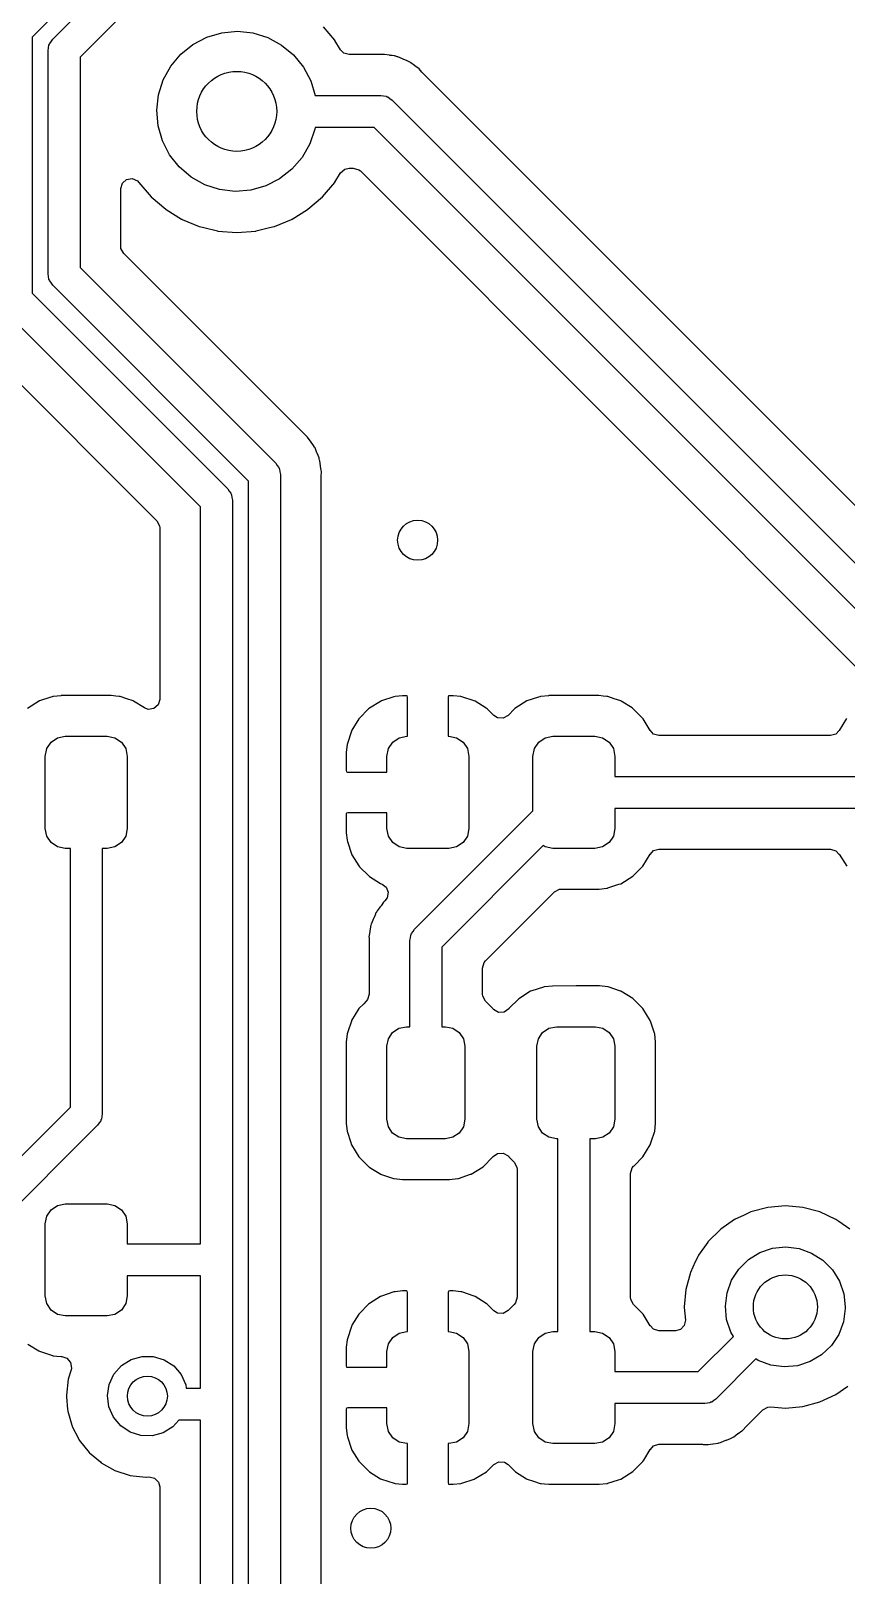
# Model space of a CAD drawing. Extents: x 83 to 135, y -230 to -45.
# Drawn here: x 113 to 123.19, y -139.57 to -120.28 of the extents above; entities that cross this region are included whole.
import ezdxf

# ---------------------------------------------------------------- set-up
doc = ezdxf.new("R2010")
doc.units = 0
doc.layers.add('BLACK', color=7, linetype='CONTINUOUS')

msp = doc.modelspace()

# ---------------------------------------------------------------- linework, layer by layer
at = {"layer": 'BLACK', "linetype": 'CONTINUOUS'}
for p, q in [((115.024, -118.345), (113.011, -120.358)), ((113.27, -120.382), (115.048, -118.603)), ((115.272, -118.945), (113.611, -120.606)), ((113.011, -120.358), (113.011, -123.557)), ((113.252, -120.41), (113.27, -120.382)), ((115.022, -120.448), (115.195, -120.358)), ((115.195, -120.358), (115.383, -120.303)), ((115.383, -120.303), (115.577, -120.285)), ((115.577, -120.285), (115.771, -120.305)), ((115.771, -120.305), (115.958, -120.363)), ((115.958, -120.363), (116.129, -120.456)), ((116.794, -120.396), (116.653, -120.23)), ((116.797, -120.4), (116.794, -120.396)), ((116.868, -120.516), (116.797, -120.4)), ((116.797, -120.4), (116.797, -120.4)), ((113.211, -120.523), (113.218, -120.49)), ((113.211, -123.317), (113.211, -120.523)), ((113.218, -120.49), (113.222, -120.457)), ((113.222, -120.457), (113.228, -120.447)), ((113.228, -120.447), (113.231, -120.436)), ((113.231, -120.436), (113.252, -120.41)), ((114.745, -120.72), (114.87, -120.571)), ((114.87, -120.571), (115.022, -120.448)), ((116.129, -120.456), (116.28, -120.58)), ((116.28, -120.58), (116.403, -120.732)), ((116.907, -120.556), (116.868, -120.516)), ((116.976, -120.576), (116.907, -120.556)), ((117.347, -120.576), (116.976, -120.576)), ((117.354, -120.576), (117.347, -120.576)), ((117.409, -120.573), (117.354, -120.576)), ((117.416, -120.573), (117.409, -120.573)), ((117.409, -120.573), (117.409, -120.573)), ((117.479, -120.584), (117.416, -120.573)), ((117.486, -120.585), (117.479, -120.584)), ((117.512, -120.589), (117.486, -120.585)), ((117.541, -120.593), (117.512, -120.589)), ((117.549, -120.594), (117.541, -120.593)), ((117.541, -120.593), (117.541, -120.593)), ((113.611, -120.606), (113.611, -123.234)), ((114.651, -120.891), (114.745, -120.72)), ((116.403, -120.732), (116.495, -120.904)), ((117.556, -120.596), (117.549, -120.594)), ((117.559, -120.597), (117.556, -120.596)), ((117.575, -120.602), (117.559, -120.597)), ((117.577, -120.603), (117.575, -120.602)), ((117.585, -120.604), (117.577, -120.603)), ((117.643, -120.63), (117.585, -120.604)), ((117.649, -120.633), (117.643, -120.63)), ((117.702, -120.653), (117.649, -120.633)), ((117.709, -120.656), (117.702, -120.653)), ((117.702, -120.653), (117.702, -120.653)), ((117.715, -120.66), (117.709, -120.656)), ((117.717, -120.662), (117.715, -120.66)), ((117.732, -120.67), (117.717, -120.662)), ((117.734, -120.671), (117.732, -120.67)), ((117.741, -120.675), (117.734, -120.671)), ((117.747, -120.679), (117.741, -120.675)), ((117.791, -120.714), (117.747, -120.679)), ((117.797, -120.718), (117.791, -120.714)), ((117.849, -120.755), (117.797, -120.718)), ((117.885, -120.796), (117.849, -120.755)), ((114.592, -121.077), (114.651, -120.891)), ((116.495, -120.904), (116.549, -121.085)), ((117.887, -120.798), (117.885, -120.796)), ((117.893, -120.804), (117.887, -120.798)), ((125.637, -128.549), (117.893, -120.804)), ((114.57, -121.271), (114.592, -121.077)), ((116.549, -121.085), (117.372, -121.085)), ((117.372, -121.085), (117.404, -121.092)), ((117.404, -121.092), (117.438, -121.096)), ((117.438, -121.096), (117.447, -121.102)), ((117.447, -121.102), (117.459, -121.105)), ((117.459, -121.105), (117.485, -121.126)), ((117.485, -121.126), (117.513, -121.144)), ((117.513, -121.144), (125.498, -129.129)), ((114.586, -121.466), (114.57, -121.271)), ((114.64, -121.653), (114.586, -121.466)), ((116.545, -121.507), (116.484, -121.692)), ((116.548, -121.485), (116.545, -121.507)), ((117.289, -121.485), (116.548, -121.485)), ((125.368, -129.564), (117.289, -121.485)), ((114.729, -121.827), (114.64, -121.653)), ((116.484, -121.692), (116.387, -121.861)), ((114.851, -121.98), (114.729, -121.827)), ((116.387, -121.861), (116.26, -122.009)), ((114.14, -122.182), (114.193, -122.135)), ((114.193, -122.135), (114.263, -122.125)), ((114.263, -122.125), (114.328, -122.155)), ((114.999, -122.106), (114.851, -121.98)), ((115.17, -122.201), (114.999, -122.106)), ((116.106, -122.129), (115.932, -122.217)), ((116.26, -122.009), (116.106, -122.129)), ((116.797, -122.17), (116.868, -122.054)), ((116.868, -122.054), (116.921, -122.006)), ((116.921, -122.006), (116.976, -121.993)), ((116.976, -121.993), (117.026, -121.993)), ((117.026, -121.993), (117.094, -122.014)), ((117.094, -122.014), (117.115, -122.03)), ((117.115, -122.03), (123.526, -128.441)), ((114.119, -122.25), (114.14, -122.182)), ((114.119, -122.971), (114.119, -122.25)), ((114.328, -122.155), (114.345, -122.174)), ((114.345, -122.174), (114.346, -122.174)), ((114.346, -122.174), (114.5, -122.355)), ((115.355, -122.262), (115.17, -122.201)), ((115.549, -122.285), (115.355, -122.262)), ((115.744, -122.27), (115.549, -122.285)), ((115.932, -122.217), (115.744, -122.27)), ((116.64, -122.355), (116.794, -122.174)), ((116.794, -122.174), (116.797, -122.17)), ((116.797, -122.17), (116.797, -122.17)), ((114.5, -122.355), (114.681, -122.509)), ((114.681, -122.509), (114.685, -122.512)), ((114.685, -122.512), (114.685, -122.512)), ((114.685, -122.512), (114.879, -122.631)), ((116.261, -122.631), (116.455, -122.512)), ((116.455, -122.512), (116.459, -122.509)), ((116.455, -122.512), (116.455, -122.512)), ((116.459, -122.509), (116.64, -122.355)), ((114.879, -122.631), (114.883, -122.633)), ((114.883, -122.633), (114.888, -122.635)), ((114.888, -122.635), (114.888, -122.635)), ((114.888, -122.635), (115.098, -122.722)), ((116.042, -122.722), (116.252, -122.635)), ((116.252, -122.635), (116.257, -122.633)), ((116.252, -122.635), (116.252, -122.635)), ((116.257, -122.633), (116.261, -122.631)), ((115.098, -122.722), (115.102, -122.724)), ((115.102, -122.724), (115.16, -122.738)), ((115.16, -122.738), (115.328, -122.778)), ((115.328, -122.778), (115.328, -122.778)), ((115.328, -122.778), (115.333, -122.78)), ((115.333, -122.78), (115.57, -122.798)), ((115.57, -122.798), (115.807, -122.78)), ((115.807, -122.78), (115.812, -122.778)), ((115.812, -122.778), (115.98, -122.738)), ((115.812, -122.778), (115.812, -122.778)), ((115.98, -122.738), (116.038, -122.724)), ((116.038, -122.724), (116.042, -122.722)), ((114.122, -122.998), (114.119, -122.971)), ((114.156, -123.06), (114.122, -122.998)), ((116.399, -125.303), (114.156, -123.06)), ((113.611, -123.234), (116.057, -125.68)), ((113.218, -123.35), (113.211, -123.317)), ((113.222, -123.383), (113.218, -123.35)), ((113.228, -123.393), (113.222, -123.383)), ((113.231, -123.404), (113.228, -123.393)), ((113.252, -123.43), (113.231, -123.404)), ((113.269, -123.458), (113.252, -123.43)), ((115.716, -125.904), (113.269, -123.458)), ((113.011, -123.557), (115.458, -126.003)), ((115.116, -126.227), (112.67, -123.781)), ((112.328, -124.158), (114.571, -126.401)), ((116.404, -125.308), (116.399, -125.303)), ((116.438, -125.338), (116.404, -125.308)), ((116.451, -125.35), (116.438, -125.338)), ((116.455, -125.356), (116.451, -125.35)), ((116.487, -125.402), (116.455, -125.356)), ((116.455, -125.356), (116.455, -125.356)), ((116.491, -125.408), (116.487, -125.402)), ((116.53, -125.458), (116.491, -125.408)), ((116.533, -125.465), (116.53, -125.458)), ((116.534, -125.467), (116.533, -125.465)), ((116.542, -125.482), (116.534, -125.467)), ((116.544, -125.485), (116.542, -125.482)), ((116.548, -125.491), (116.544, -125.485)), ((116.571, -125.551), (116.548, -125.491)), ((116.573, -125.557), (116.571, -125.551)), ((116.599, -125.615), (116.573, -125.557)), ((116.057, -125.68), (116.075, -125.709)), ((116.075, -125.709), (116.096, -125.735)), ((116.096, -125.735), (116.098, -125.746)), ((116.098, -125.746), (116.104, -125.756)), ((116.104, -125.756), (116.108, -125.789)), ((116.108, -125.789), (116.116, -125.822)), ((116.6, -125.623), (116.599, -125.615)), ((116.601, -125.625), (116.6, -125.623)), ((116.605, -125.642), (116.601, -125.625)), ((116.606, -125.644), (116.605, -125.642)), ((116.609, -125.651), (116.606, -125.644)), ((116.616, -125.715), (116.609, -125.651)), ((116.617, -125.721), (116.616, -125.715)), ((116.626, -125.769), (116.617, -125.721)), ((116.624, -125.842), (116.628, -125.792)), ((116.628, -125.784), (116.626, -125.769)), ((116.628, -125.792), (116.628, -125.784)), ((116.628, -125.792), (116.628, -125.792)), ((115.716, -143.95), (115.716, -125.904)), ((116.116, -125.822), (116.116, -144.033)), ((116.624, -125.85), (116.624, -125.842)), ((116.624, -129.522), (116.624, -125.85)), ((115.458, -126.003), (115.475, -126.031)), ((115.475, -126.031), (115.496, -126.057)), ((115.496, -126.057), (115.499, -126.068)), ((115.499, -126.068), (115.505, -126.078)), ((115.505, -126.078), (115.509, -126.111)), ((115.509, -126.111), (115.516, -126.144)), ((115.516, -126.144), (115.516, -143.785)), ((115.116, -135.436), (115.116, -126.227)), ((114.571, -126.401), (114.605, -126.463)), ((114.605, -126.463), (114.608, -126.49)), ((114.608, -126.49), (114.608, -128.632)), ((113.102, -128.652), (112.952, -128.746)), ((113.247, -128.604), (113.102, -128.652)), ((113.263, -128.599), (113.247, -128.604)), ((113.27, -128.596), (113.263, -128.599)), ((113.263, -128.599), (113.263, -128.599)), ((113.277, -128.596), (113.27, -128.596)), ((113.372, -128.586), (113.277, -128.596)), ((113.277, -128.596), (113.277, -128.596)), ((113.376, -128.585), (113.372, -128.586)), ((113.372, -128.586), (113.372, -128.586)), ((114.001, -128.585), (113.376, -128.585)), ((114.056, -128.591), (114.001, -128.585)), ((114.099, -128.596), (114.056, -128.591)), ((114.106, -128.596), (114.099, -128.596)), ((114.099, -128.596), (114.099, -128.596)), ((114.112, -128.598), (114.106, -128.596)), ((114.194, -128.625), (114.112, -128.598)), ((114.112, -128.598), (114.112, -128.598)), ((114.274, -128.652), (114.194, -128.625)), ((114.28, -128.656), (114.274, -128.652)), ((114.415, -128.739), (114.28, -128.656)), ((114.28, -128.656), (114.28, -128.656)), ((114.608, -128.632), (114.587, -128.7)), ((117.367, -128.657), (117.229, -128.742)), ((117.38, -128.651), (117.367, -128.657)), ((117.534, -128.599), (117.38, -128.651)), ((117.548, -128.596), (117.534, -128.599)), ((117.643, -128.586), (117.548, -128.596)), ((117.65, -128.586), (117.643, -128.586)), ((117.692, -128.586), (117.65, -128.586)), ((117.7, -128.588), (117.692, -128.586)), ((117.701, -128.589), (117.7, -128.588)), ((117.706, -128.604), (117.701, -128.589)), ((117.706, -129.094), (117.706, -128.604)), ((118.215, -128.592), (118.213, -128.6)), ((118.213, -128.6), (118.213, -129.094)), ((118.216, -128.59), (118.215, -128.592)), ((118.232, -128.586), (118.216, -128.59)), ((118.269, -128.586), (118.232, -128.586)), ((118.276, -128.586), (118.269, -128.586)), ((118.37, -128.596), (118.276, -128.586)), ((118.383, -128.599), (118.37, -128.596)), ((118.538, -128.65), (118.383, -128.599)), ((118.551, -128.656), (118.538, -128.65)), ((118.689, -128.741), (118.551, -128.656)), ((119.198, -128.652), (119.048, -128.746)), ((119.343, -128.604), (119.198, -128.652)), ((119.359, -128.599), (119.343, -128.604)), ((119.366, -128.596), (119.359, -128.599)), ((119.359, -128.599), (119.359, -128.599)), ((119.373, -128.596), (119.366, -128.596)), ((119.468, -128.586), (119.373, -128.596)), ((119.373, -128.596), (119.373, -128.596)), ((119.472, -128.585), (119.468, -128.586)), ((119.468, -128.586), (119.468, -128.586)), ((120.097, -128.585), (119.472, -128.585)), ((120.152, -128.591), (120.097, -128.585)), ((120.195, -128.596), (120.152, -128.591)), ((120.202, -128.596), (120.195, -128.596)), ((120.195, -128.596), (120.195, -128.596)), ((120.208, -128.598), (120.202, -128.596)), ((120.29, -128.625), (120.208, -128.598)), ((120.208, -128.598), (120.208, -128.598)), ((120.37, -128.652), (120.29, -128.625)), ((120.376, -128.656), (120.37, -128.652)), ((120.511, -128.739), (120.376, -128.656)), ((120.376, -128.656), (120.376, -128.656)), ((114.464, -128.757), (114.415, -128.739)), ((114.534, -128.747), (114.464, -128.757)), ((114.587, -128.7), (114.534, -128.747)), ((117.094, -128.877), (117.009, -129.015)), ((117.103, -128.866), (117.094, -128.877)), ((117.218, -128.751), (117.103, -128.866)), ((117.229, -128.742), (117.218, -128.751)), ((118.7, -128.75), (118.689, -128.741)), ((118.783, -128.833), (118.7, -128.75)), ((118.828, -128.862), (118.783, -128.833)), ((118.899, -128.867), (118.828, -128.862)), ((118.961, -128.832), (118.899, -128.867)), ((119.042, -128.751), (118.961, -128.832)), ((119.048, -128.746), (119.042, -128.751)), ((120.52, -128.745), (120.511, -128.739)), ((120.645, -128.87), (120.52, -128.745)), ((120.649, -128.876), (120.645, -128.87)), ((120.739, -129.02), (120.649, -128.876)), ((123.194, -128.871), (123.101, -129.021)), ((117.003, -129.028), (116.952, -129.183)), ((117.009, -129.015), (117.003, -129.028)), ((120.74, -129.019), (120.739, -129.02)), ((120.78, -129.065), (120.74, -129.019)), ((120.848, -129.085), (120.78, -129.065)), ((123.059, -129.066), (122.992, -129.085)), ((123.099, -129.02), (123.059, -129.066)), ((123.101, -129.021), (123.099, -129.02)), ((113.176, -129.344), (113.195, -129.248)), ((113.195, -129.248), (113.249, -129.167)), ((113.249, -129.167), (113.33, -129.113)), ((113.33, -129.113), (113.426, -129.094)), ((113.426, -129.094), (113.951, -129.094)), ((113.951, -129.094), (114.047, -129.113)), ((114.047, -129.113), (114.128, -129.167)), ((114.128, -129.167), (114.182, -129.248)), ((114.182, -129.248), (114.201, -129.344)), ((116.949, -129.196), (116.939, -129.29)), ((116.952, -129.183), (116.949, -129.196)), ((117.447, -129.344), (117.466, -129.248)), ((117.466, -129.248), (117.52, -129.167)), ((117.52, -129.167), (117.601, -129.113)), ((117.601, -129.113), (117.697, -129.094)), ((117.697, -129.094), (117.706, -129.094)), ((118.213, -129.094), (118.222, -129.094)), ((118.222, -129.094), (118.318, -129.113)), ((118.318, -129.113), (118.399, -129.167)), ((118.399, -129.167), (118.453, -129.248)), ((118.453, -129.248), (118.472, -129.344)), ((119.272, -129.344), (119.291, -129.248)), ((119.291, -129.248), (119.345, -129.167)), ((119.345, -129.167), (119.426, -129.113)), ((119.426, -129.113), (119.522, -129.094)), ((119.522, -129.094), (120.047, -129.094)), ((120.047, -129.094), (120.143, -129.113)), ((120.143, -129.113), (120.224, -129.167)), ((120.224, -129.167), (120.278, -129.248)), ((120.278, -129.248), (120.297, -129.344)), ((122.992, -129.085), (120.848, -129.085)), ((113.176, -130.244), (113.176, -129.344)), ((114.201, -129.344), (114.201, -130.244)), ((116.939, -129.29), (116.939, -129.297)), ((116.939, -129.297), (116.939, -129.522)), ((117.447, -129.54), (117.447, -129.344)), ((118.472, -129.344), (118.472, -130.244)), ((119.272, -130.024), (119.272, -129.344)), ((120.297, -129.344), (120.297, -129.594)), ((116.624, -136.96), (116.624, -129.522)), ((116.939, -129.522), (116.943, -129.537)), ((116.943, -129.537), (116.945, -129.538)), ((116.945, -129.538), (116.953, -129.54)), ((116.953, -129.54), (117.447, -129.54)), ((120.297, -129.594), (123.543, -129.594)), ((116.957, -130.048), (116.942, -130.052)), ((117.447, -130.048), (116.957, -130.048)), ((117.447, -130.244), (117.447, -130.048)), ((117.793, -131.503), (119.272, -130.024)), ((123.543, -129.994), (120.297, -129.994)), ((120.297, -129.994), (120.297, -130.244)), ((116.941, -130.054), (116.939, -130.062)), ((116.939, -130.062), (116.939, -130.291)), ((116.942, -130.052), (116.941, -130.054)), ((113.195, -130.34), (113.176, -130.244)), ((113.249, -130.421), (113.195, -130.34)), ((113.33, -130.475), (113.249, -130.421)), ((114.128, -130.421), (114.047, -130.475)), ((114.182, -130.34), (114.128, -130.421)), ((114.201, -130.244), (114.182, -130.34)), ((116.939, -130.291), (116.939, -130.298)), ((116.939, -130.298), (116.949, -130.393)), ((116.949, -130.393), (116.952, -130.407)), ((116.952, -130.407), (117.004, -130.561)), ((117.466, -130.34), (117.447, -130.244)), ((117.52, -130.421), (117.466, -130.34)), ((117.601, -130.475), (117.52, -130.421)), ((118.399, -130.421), (118.318, -130.475)), ((118.453, -130.34), (118.399, -130.421)), ((118.472, -130.244), (118.453, -130.34)), ((120.224, -130.421), (120.143, -130.475)), ((120.278, -130.34), (120.224, -130.421)), ((120.297, -130.244), (120.278, -130.34)), ((113.426, -130.494), (113.33, -130.475)), ((113.489, -130.494), (113.426, -130.494)), ((113.489, -133.728), (113.489, -130.494)), ((113.951, -130.494), (113.888, -130.494)), ((113.888, -130.494), (113.888, -133.811)), ((114.047, -130.475), (113.951, -130.494)), ((117.004, -130.561), (117.01, -130.574)), ((117.01, -130.574), (117.095, -130.712)), ((117.697, -130.494), (117.601, -130.475)), ((118.222, -130.494), (117.697, -130.494)), ((119.402, -130.459), (118.134, -131.727)), ((118.318, -130.475), (118.222, -130.494)), ((119.426, -130.475), (119.402, -130.459)), ((119.522, -130.494), (119.426, -130.475)), ((120.047, -130.494), (119.522, -130.494)), ((120.143, -130.475), (120.047, -130.494)), ((120.646, -130.717), (120.739, -130.567)), ((120.739, -130.567), (120.741, -130.568)), ((120.741, -130.568), (120.781, -130.522)), ((120.781, -130.522), (120.848, -130.502)), ((120.848, -130.502), (122.992, -130.502)), ((122.992, -130.502), (123.06, -130.523)), ((123.06, -130.523), (123.1, -130.569)), ((123.1, -130.569), (123.101, -130.568)), ((123.101, -130.568), (123.195, -130.718)), ((117.095, -130.712), (117.104, -130.723)), ((117.104, -130.723), (117.219, -130.838)), ((120.521, -130.842), (120.646, -130.717)), ((117.219, -130.838), (117.23, -130.847)), ((117.23, -130.847), (117.368, -130.932)), ((117.368, -130.932), (117.388, -130.941)), ((117.388, -130.941), (117.387, -130.943)), ((117.387, -130.943), (117.437, -130.977)), ((117.437, -130.977), (117.464, -131.043)), ((119.541, -131.039), (119.603, -131.005)), ((119.603, -131.005), (119.63, -131.002)), ((119.63, -131.002), (120.097, -131.002)), ((120.097, -131.002), (120.101, -131.002)), ((120.101, -131.002), (120.196, -130.992)), ((120.101, -131.002), (120.101, -131.002)), ((120.196, -130.992), (120.196, -130.992)), ((120.196, -130.992), (120.203, -130.992)), ((120.203, -130.992), (120.21, -130.989)), ((120.21, -130.989), (120.348, -130.943)), ((120.21, -130.989), (120.21, -130.989)), ((120.348, -130.943), (120.371, -130.936)), ((120.371, -130.936), (120.521, -130.842)), ((117.404, -131.166), (117.373, -131.21)), ((117.41, -131.161), (117.404, -131.166)), ((117.421, -131.151), (117.41, -131.161)), ((117.41, -131.161), (117.41, -131.161)), ((117.451, -131.113), (117.421, -131.151)), ((117.464, -131.043), (117.451, -131.113)), ((118.68, -131.901), (119.541, -131.039)), ((117.28, -131.372), (117.253, -131.431)), ((117.282, -131.366), (117.28, -131.372)), ((117.303, -131.314), (117.282, -131.366)), ((117.306, -131.307), (117.303, -131.314)), ((117.303, -131.314), (117.303, -131.314)), ((117.31, -131.301), (117.306, -131.307)), ((117.311, -131.298), (117.31, -131.301)), ((117.32, -131.283), (117.311, -131.298)), ((117.321, -131.281), (117.32, -131.283)), ((117.324, -131.274), (117.321, -131.281)), ((117.363, -131.224), (117.324, -131.274)), ((117.367, -131.219), (117.363, -131.224)), ((117.373, -131.21), (117.367, -131.219)), ((117.234, -131.536), (117.222, -131.599)), ((117.235, -131.53), (117.234, -131.536)), ((117.242, -131.474), (117.235, -131.53)), ((117.243, -131.467), (117.242, -131.474)), ((117.242, -131.474), (117.242, -131.474)), ((117.246, -131.459), (117.243, -131.467)), ((117.247, -131.457), (117.246, -131.459)), ((117.251, -131.441), (117.247, -131.457)), ((117.252, -131.438), (117.251, -131.441)), ((117.253, -131.431), (117.252, -131.438)), ((117.742, -131.611), (117.746, -131.578)), ((117.746, -131.578), (117.752, -131.568)), ((117.752, -131.568), (117.754, -131.557)), ((117.754, -131.557), (117.775, -131.531)), ((117.775, -131.531), (117.793, -131.503)), ((117.222, -131.599), (117.223, -131.607)), ((117.223, -131.607), (117.223, -131.607)), ((117.223, -131.607), (117.226, -131.661)), ((117.226, -131.661), (117.226, -131.669)), ((117.226, -131.669), (117.226, -132.314)), ((117.734, -131.644), (117.742, -131.611)), ((117.734, -132.722), (117.734, -131.644)), ((118.134, -131.727), (118.134, -132.722)), ((118.643, -131.99), (118.663, -131.922)), ((118.663, -131.922), (118.68, -131.901)), ((118.643, -132.314), (118.643, -131.99)), ((117.226, -132.314), (117.206, -132.382)), ((118.646, -132.341), (118.643, -132.314)), ((118.68, -132.404), (118.646, -132.341)), ((119.244, -132.28), (119.095, -132.372)), ((119.257, -132.276), (119.244, -132.28)), ((119.404, -132.227), (119.257, -132.276)), ((119.411, -132.224), (119.404, -132.227)), ((119.404, -132.227), (119.404, -132.227)), ((119.516, -132.214), (119.411, -132.224)), ((119.812, -132.213), (119.516, -132.214)), ((120.103, -132.213), (119.812, -132.213)), ((120.207, -132.224), (120.103, -132.213)), ((120.213, -132.226), (120.207, -132.224)), ((120.366, -132.277), (120.213, -132.226)), ((120.213, -132.226), (120.213, -132.226)), ((120.373, -132.279), (120.366, -132.277)), ((120.523, -132.371), (120.373, -132.279)), ((117.096, -132.496), (117.004, -132.646)), ((117.158, -132.435), (117.096, -132.496)), ((117.189, -132.403), (117.158, -132.435)), ((117.206, -132.382), (117.189, -132.403)), ((118.772, -132.495), (118.68, -132.404)), ((118.775, -132.501), (118.772, -132.495)), ((118.781, -132.507), (118.775, -132.501)), ((118.842, -132.543), (118.781, -132.507)), ((118.913, -132.539), (118.842, -132.543)), ((118.97, -132.499), (118.913, -132.539)), ((118.971, -132.496), (118.97, -132.499)), ((119.095, -132.372), (118.971, -132.496)), ((120.647, -132.495), (120.523, -132.371)), ((120.739, -132.644), (120.647, -132.495)), ((117.002, -132.653), (116.957, -132.788)), ((117.004, -132.646), (117.002, -132.653)), ((117.002, -132.653), (117.002, -132.653)), ((117.518, -132.793), (117.597, -132.741)), ((117.597, -132.741), (117.691, -132.722)), ((117.691, -132.722), (117.734, -132.722)), ((118.134, -132.722), (118.178, -132.722)), ((118.178, -132.722), (118.272, -132.741)), ((118.272, -132.741), (118.351, -132.793)), ((119.393, -132.793), (119.472, -132.741)), ((119.472, -132.741), (119.566, -132.722)), ((119.566, -132.722), (120.053, -132.722)), ((120.053, -132.722), (120.147, -132.741)), ((120.147, -132.741), (120.226, -132.793)), ((120.741, -132.651), (120.739, -132.644)), ((120.792, -132.804), (120.741, -132.651)), ((116.949, -132.812), (116.938, -132.916)), ((116.938, -132.916), (116.939, -133.928)), ((116.957, -132.788), (116.949, -132.812)), ((117.447, -132.966), (117.466, -132.872)), ((117.466, -132.872), (117.518, -132.793)), ((118.351, -132.793), (118.403, -132.872)), ((118.403, -132.872), (118.422, -132.966)), ((119.322, -132.966), (119.341, -132.872)), ((119.341, -132.872), (119.393, -132.793)), ((120.226, -132.793), (120.278, -132.872)), ((120.278, -132.872), (120.297, -132.966)), ((120.795, -132.811), (120.792, -132.804)), ((120.792, -132.804), (120.792, -132.804)), ((120.805, -132.916), (120.795, -132.811)), ((120.805, -133.928), (120.805, -132.916)), ((117.447, -133.878), (117.447, -132.966)), ((118.422, -132.966), (118.422, -133.878)), ((119.322, -133.878), (119.322, -132.966)), ((120.297, -132.966), (120.297, -133.878)), ((112.246, -134.971), (113.489, -133.728)), ((113.869, -133.898), (113.848, -133.924)), ((113.871, -133.887), (113.869, -133.898)), ((113.877, -133.877), (113.871, -133.887)), ((113.881, -133.844), (113.877, -133.877)), ((113.888, -133.811), (113.881, -133.844)), ((117.466, -133.972), (117.447, -133.878)), ((118.422, -133.878), (118.403, -133.972)), ((119.341, -133.972), (119.322, -133.878)), ((120.297, -133.878), (120.278, -133.972)), ((113.83, -133.952), (112.376, -135.406)), ((113.848, -133.924), (113.83, -133.952)), ((116.939, -133.928), (116.949, -134.033)), ((116.949, -134.033), (116.952, -134.04)), ((116.952, -134.04), (116.952, -134.04)), ((116.952, -134.04), (116.991, -134.158)), ((117.518, -134.051), (117.466, -133.972)), ((117.597, -134.103), (117.518, -134.051)), ((118.351, -134.051), (118.272, -134.103)), ((118.403, -133.972), (118.351, -134.051)), ((119.393, -134.051), (119.341, -133.972)), ((119.472, -134.103), (119.393, -134.051)), ((120.226, -134.051), (120.147, -134.103)), ((120.278, -133.972), (120.226, -134.051)), ((120.756, -134.148), (120.793, -134.038)), ((120.793, -134.038), (120.795, -134.032)), ((120.793, -134.038), (120.793, -134.038)), ((120.795, -134.032), (120.805, -133.928)), ((116.991, -134.158), (117.005, -134.2)), ((117.005, -134.2), (117.097, -134.349)), ((117.691, -134.122), (117.597, -134.103)), ((118.178, -134.122), (117.691, -134.122)), ((118.272, -134.103), (118.178, -134.122)), ((119.566, -134.122), (119.472, -134.103)), ((119.584, -134.122), (119.566, -134.122)), ((119.584, -136.532), (119.584, -134.122)), ((120.053, -134.122), (119.984, -134.122)), ((119.984, -134.122), (119.984, -136.532)), ((120.147, -134.103), (120.053, -134.122)), ((120.648, -134.348), (120.74, -134.198)), ((120.74, -134.198), (120.756, -134.148)), ((117.097, -134.349), (117.221, -134.473)), ((117.221, -134.473), (117.228, -134.476)), ((117.228, -134.476), (117.228, -134.476)), ((117.228, -134.476), (117.247, -134.488)), ((118.5, -134.564), (118.649, -134.472)), ((118.649, -134.472), (118.773, -134.348)), ((118.773, -134.348), (118.774, -134.345)), ((118.774, -134.345), (118.831, -134.305)), ((118.831, -134.305), (118.902, -134.301)), ((118.902, -134.301), (118.963, -134.337)), ((118.963, -134.337), (118.969, -134.343)), ((118.969, -134.343), (118.972, -134.349)), ((118.972, -134.349), (118.977, -134.354)), ((118.977, -134.354), (118.977, -134.354)), ((118.977, -134.354), (119.039, -134.415)), ((119.039, -134.415), (119.073, -134.478)), ((119.073, -134.478), (119.076, -134.505)), ((120.513, -134.487), (120.53, -134.466)), ((120.53, -134.466), (120.536, -134.459)), ((120.536, -134.459), (120.648, -134.348)), ((117.247, -134.488), (117.371, -134.565)), ((117.371, -134.565), (117.378, -134.567)), ((117.378, -134.567), (117.378, -134.567)), ((117.378, -134.567), (117.531, -134.618)), ((117.531, -134.618), (117.531, -134.618)), ((117.531, -134.618), (117.537, -134.62)), ((117.537, -134.62), (117.641, -134.63)), ((117.641, -134.63), (117.932, -134.63)), ((117.932, -134.63), (118.228, -134.63)), ((118.228, -134.63), (118.333, -134.62)), ((118.333, -134.62), (118.34, -134.617)), ((118.34, -134.617), (118.493, -134.566)), ((118.34, -134.617), (118.34, -134.617)), ((118.493, -134.566), (118.5, -134.564)), ((119.076, -134.505), (119.076, -136.103)), ((120.493, -134.555), (120.513, -134.487)), ((120.493, -136.103), (120.493, -134.555)), ((113.195, -135.09), (113.249, -135.009)), ((113.249, -135.009), (113.33, -134.955)), ((113.33, -134.955), (113.426, -134.936)), ((113.426, -134.936), (113.951, -134.936)), ((113.951, -134.936), (114.047, -134.955)), ((114.047, -134.955), (114.128, -135.009)), ((114.128, -135.009), (114.182, -135.09)), ((121.996, -135.037), (121.903, -135.08)), ((122.209, -134.98), (121.996, -135.037)), ((122.428, -134.961), (122.209, -134.98)), ((122.647, -134.98), (122.428, -134.961)), ((122.86, -135.037), (122.647, -134.98)), ((123.06, -135.13), (122.86, -135.037)), ((113.176, -135.186), (113.195, -135.09)), ((113.176, -136.086), (113.176, -135.186)), ((114.182, -135.09), (114.201, -135.186)), ((114.201, -135.186), (114.201, -135.436)), ((121.616, -135.256), (121.46, -135.412)), ((121.62, -135.253), (121.616, -135.256)), ((121.792, -135.133), (121.62, -135.253)), ((121.62, -135.253), (121.62, -135.253)), ((121.796, -135.13), (121.792, -135.133)), ((121.792, -135.133), (121.792, -135.133)), ((121.801, -135.128), (121.796, -135.13)), ((121.903, -135.08), (121.801, -135.128)), ((121.801, -135.128), (121.801, -135.128)), ((123.096, -135.156), (123.06, -135.13)), ((123.233, -135.251), (123.096, -135.156)), ((114.201, -135.436), (115.116, -135.436)), ((121.457, -135.416), (121.344, -135.578)), ((121.46, -135.412), (121.457, -135.416)), ((121.457, -135.416), (121.457, -135.416)), ((121.332, -135.597), (121.302, -135.661)), ((121.334, -135.592), (121.332, -135.597)), ((121.332, -135.597), (121.332, -135.597)), ((121.344, -135.578), (121.334, -135.592)), ((121.847, -135.75), (121.966, -135.633)), ((121.966, -135.633), (122.109, -135.545)), ((122.109, -135.545), (122.267, -135.491)), ((122.267, -135.491), (122.433, -135.474)), ((122.433, -135.474), (122.599, -135.494)), ((122.599, -135.494), (122.757, -135.55)), ((122.757, -135.55), (122.898, -135.639)), ((122.898, -135.639), (123.016, -135.758)), ((115.116, -135.836), (114.201, -135.836)), ((114.201, -135.836), (114.201, -136.086)), ((115.116, -137.239), (115.116, -135.836)), ((121.241, -135.792), (121.184, -136.005)), ((121.302, -135.661), (121.241, -135.792)), ((121.756, -135.891), (121.847, -135.75)), ((123.016, -135.758), (123.104, -135.9)), ((117.643, -136.024), (117.548, -136.034)), ((117.65, -136.024), (117.643, -136.024)), ((117.692, -136.024), (117.65, -136.024)), ((117.7, -136.026), (117.692, -136.024)), ((117.701, -136.027), (117.7, -136.026)), ((117.706, -136.042), (117.701, -136.027)), ((118.216, -136.028), (118.215, -136.03)), ((118.232, -136.024), (118.216, -136.028)), ((118.269, -136.024), (118.232, -136.024)), ((118.276, -136.024), (118.269, -136.024)), ((118.37, -136.034), (118.276, -136.024)), ((121.184, -136.005), (121.165, -136.224)), ((121.699, -136.048), (121.756, -135.891)), ((123.104, -135.9), (123.159, -136.058)), ((113.195, -136.182), (113.176, -136.086)), ((113.249, -136.263), (113.195, -136.182)), ((114.182, -136.182), (114.128, -136.263)), ((114.201, -136.086), (114.182, -136.182)), ((117.218, -136.189), (117.103, -136.304)), ((117.229, -136.18), (117.218, -136.189)), ((117.367, -136.095), (117.229, -136.18)), ((117.38, -136.089), (117.367, -136.095)), ((117.534, -136.037), (117.38, -136.089)), ((117.548, -136.034), (117.534, -136.037)), ((117.706, -136.532), (117.706, -136.042)), ((118.215, -136.03), (118.213, -136.038)), ((118.213, -136.038), (118.213, -136.532)), ((118.383, -136.037), (118.37, -136.034)), ((118.538, -136.088), (118.383, -136.037)), ((118.551, -136.094), (118.538, -136.088)), ((118.689, -136.179), (118.551, -136.094)), ((118.7, -136.188), (118.689, -136.179)), ((118.783, -136.271), (118.7, -136.188)), ((119.023, -136.208), (118.961, -136.27)), ((119.039, -136.192), (119.023, -136.208)), ((119.056, -136.171), (119.039, -136.192)), ((119.076, -136.103), (119.056, -136.171)), ((120.496, -136.13), (120.493, -136.103)), ((120.53, -136.192), (120.496, -136.13)), ((120.645, -136.308), (120.53, -136.192)), ((121.678, -136.214), (121.699, -136.048)), ((121.694, -136.38), (121.678, -136.214)), ((123.159, -136.058), (123.178, -136.224)), ((113.33, -136.317), (113.249, -136.263)), ((113.426, -136.336), (113.33, -136.317)), ((113.951, -136.336), (113.426, -136.336)), ((114.047, -136.317), (113.951, -136.336)), ((114.128, -136.263), (114.047, -136.317)), ((117.094, -136.315), (117.009, -136.453)), ((117.103, -136.304), (117.094, -136.315)), ((118.828, -136.3), (118.783, -136.271)), ((118.899, -136.305), (118.828, -136.3)), ((118.961, -136.27), (118.899, -136.305)), ((120.649, -136.314), (120.645, -136.308)), ((120.739, -136.458), (120.649, -136.314)), ((121.165, -136.224), (121.165, -136.229)), ((121.165, -136.229), (121.179, -136.387)), ((121.179, -136.387), (121.165, -136.456)), ((121.747, -136.539), (121.694, -136.38)), ((123.154, -136.411), (123.095, -136.567)), ((123.178, -136.245), (123.154, -136.411)), ((123.178, -136.224), (123.178, -136.245)), ((117.003, -136.466), (116.952, -136.621)), ((117.009, -136.453), (117.003, -136.466)), ((117.466, -136.686), (117.52, -136.605)), ((117.52, -136.605), (117.601, -136.551)), ((117.601, -136.551), (117.697, -136.532)), ((117.697, -136.532), (117.706, -136.532)), ((118.213, -136.532), (118.222, -136.532)), ((118.222, -136.532), (118.318, -136.551)), ((118.318, -136.551), (118.399, -136.605)), ((118.399, -136.605), (118.453, -136.686)), ((119.291, -136.686), (119.345, -136.605)), ((119.345, -136.605), (119.426, -136.551)), ((119.426, -136.551), (119.522, -136.532)), ((119.522, -136.532), (119.584, -136.532)), ((119.984, -136.532), (120.047, -136.532)), ((120.047, -136.532), (120.143, -136.551)), ((120.143, -136.551), (120.224, -136.605)), ((120.224, -136.605), (120.278, -136.686)), ((120.74, -136.457), (120.739, -136.458)), ((120.78, -136.503), (120.74, -136.457)), ((120.848, -136.523), (120.78, -136.503)), ((121.053, -136.523), (120.848, -136.523)), ((121.116, -136.507), (121.053, -136.523)), ((121.165, -136.456), (121.116, -136.507)), ((121.337, -137.032), (121.779, -136.591)), ((121.779, -136.591), (121.747, -136.539)), ((123.095, -136.567), (123.003, -136.706)), ((112.959, -136.689), (113.097, -136.774)), ((113.097, -136.774), (113.103, -136.778)), ((113.103, -136.778), (113.14, -136.79)), ((113.14, -136.79), (113.265, -136.832)), ((116.949, -136.634), (116.939, -136.728)), ((116.939, -136.728), (116.939, -136.735)), ((116.939, -136.735), (116.939, -136.96)), ((116.952, -136.621), (116.949, -136.634)), ((117.447, -136.782), (117.466, -136.686)), ((117.447, -136.978), (117.447, -136.782)), ((118.453, -136.686), (118.472, -136.782)), ((118.472, -136.782), (118.472, -137.682)), ((119.272, -136.782), (119.291, -136.686)), ((119.272, -137.682), (119.272, -136.782)), ((120.278, -136.686), (120.297, -136.782)), ((120.297, -136.782), (120.297, -137.032)), ((123.003, -136.706), (122.881, -136.821)), ((113.265, -136.832), (113.265, -136.832)), ((113.265, -136.832), (113.271, -136.834)), ((113.271, -136.834), (113.278, -136.834)), ((113.278, -136.834), (113.278, -136.834)), ((113.278, -136.834), (113.321, -136.839)), ((113.321, -136.839), (113.376, -136.844)), ((113.376, -136.844), (113.379, -136.844)), ((113.379, -136.844), (113.382, -136.845)), ((113.382, -136.845), (113.382, -136.845)), ((113.382, -136.845), (113.447, -136.865)), ((113.447, -136.865), (113.493, -136.918)), ((113.493, -136.918), (113.503, -136.988)), ((113.503, -136.988), (113.499, -137.009)), ((114.034, -137.063), (114.128, -136.957)), ((114.128, -136.957), (114.248, -136.881)), ((114.248, -136.881), (114.385, -136.842)), ((114.385, -136.842), (114.526, -136.843)), ((114.526, -136.843), (114.662, -136.884)), ((114.662, -136.884), (114.781, -136.961)), ((114.781, -136.961), (114.874, -137.068)), ((116.624, -144.008), (116.624, -136.96)), ((116.939, -136.96), (116.943, -136.975)), ((116.943, -136.975), (116.945, -136.976)), ((116.945, -136.976), (116.953, -136.978)), ((116.953, -136.978), (117.447, -136.978)), ((122.061, -136.874), (121.561, -137.374)), ((122.09, -136.893), (122.061, -136.874)), ((122.247, -136.952), (122.09, -136.893)), ((122.412, -136.974), (122.247, -136.952)), ((122.579, -136.959), (122.412, -136.974)), ((122.738, -136.907), (122.579, -136.959)), ((122.881, -136.821), (122.738, -136.907)), ((113.461, -137.127), (113.439, -137.324)), ((113.499, -137.009), (113.461, -137.127)), ((113.974, -137.192), (114.034, -137.063)), ((114.874, -137.068), (114.932, -137.197)), ((120.297, -137.032), (121.337, -137.032)), ((113.439, -137.324), (113.441, -137.345)), ((113.441, -137.345), (113.454, -137.504)), ((113.952, -137.332), (113.974, -137.192)), ((113.971, -137.472), (113.952, -137.332)), ((114.932, -137.197), (114.938, -137.239)), ((114.938, -137.239), (115.116, -137.239)), ((121.561, -137.374), (121.533, -137.391)), ((122.86, -137.411), (123.06, -137.318)), ((123.06, -137.318), (123.211, -137.212)), ((113.454, -137.504), (113.456, -137.521)), ((113.456, -137.521), (113.457, -137.527)), ((113.457, -137.527), (113.507, -137.7)), ((114.028, -137.602), (113.971, -137.472)), ((116.941, -137.492), (116.939, -137.5)), ((116.939, -137.5), (116.939, -137.729)), ((116.942, -137.49), (116.941, -137.492)), ((116.957, -137.486), (116.942, -137.49)), ((117.447, -137.486), (116.957, -137.486)), ((117.447, -137.682), (117.447, -137.486)), ((121.42, -137.432), (120.297, -137.432)), ((120.297, -137.432), (120.297, -137.682)), ((121.453, -137.425), (121.42, -137.432)), ((121.486, -137.421), (121.453, -137.425)), ((121.496, -137.415), (121.486, -137.421)), ((121.507, -137.412), (121.496, -137.415)), ((121.533, -137.391), (121.507, -137.412)), ((121.938, -137.716), (122.146, -137.508)), ((122.146, -137.508), (122.208, -137.474)), ((122.208, -137.474), (122.246, -137.471)), ((122.246, -137.471), (122.428, -137.487)), ((122.428, -137.487), (122.647, -137.468)), ((122.647, -137.468), (122.86, -137.411)), ((113.507, -137.7), (113.51, -137.711)), ((113.51, -137.711), (113.513, -137.716)), ((113.513, -137.716), (113.591, -137.868)), ((114.119, -137.711), (114.028, -137.602)), ((114.237, -137.789), (114.119, -137.711)), ((114.772, -137.722), (114.651, -137.797)), ((114.847, -137.639), (114.772, -137.722)), ((115.116, -137.639), (114.847, -137.639)), ((115.116, -143.701), (115.116, -137.639)), ((116.939, -137.729), (116.939, -137.736)), ((116.939, -137.736), (116.949, -137.831)), ((117.466, -137.778), (117.447, -137.682)), ((118.472, -137.682), (118.453, -137.778)), ((119.291, -137.778), (119.272, -137.682)), ((120.297, -137.682), (120.278, -137.778)), ((121.892, -137.767), (121.899, -137.759)), ((121.899, -137.759), (121.933, -137.721)), ((121.933, -137.721), (121.938, -137.716)), ((113.591, -137.868), (113.601, -137.887)), ((113.601, -137.887), (113.723, -138.042)), ((114.372, -137.831), (114.237, -137.789)), ((114.514, -137.834), (114.372, -137.831)), ((114.651, -137.797), (114.514, -137.834)), ((116.949, -137.831), (116.952, -137.845)), ((116.952, -137.845), (117.004, -137.999)), ((117.52, -137.859), (117.466, -137.778)), ((117.601, -137.913), (117.52, -137.859)), ((117.697, -137.932), (117.601, -137.913)), ((117.706, -137.932), (117.697, -137.932)), ((117.706, -138.426), (117.706, -137.932)), ((118.222, -137.932), (118.213, -137.932)), ((118.213, -137.932), (118.213, -138.422)), ((118.318, -137.913), (118.222, -137.932)), ((118.399, -137.859), (118.318, -137.913)), ((118.453, -137.778), (118.399, -137.859)), ((119.345, -137.859), (119.291, -137.778)), ((119.426, -137.913), (119.345, -137.859)), ((119.522, -137.932), (119.426, -137.913)), ((120.047, -137.932), (119.522, -137.932)), ((120.143, -137.913), (120.047, -137.932)), ((120.224, -137.859), (120.143, -137.913)), ((120.278, -137.778), (120.224, -137.859)), ((120.781, -137.96), (120.848, -137.94)), ((120.848, -137.94), (121.391, -137.94)), ((121.391, -137.94), (121.4, -137.941)), ((121.4, -137.941), (121.45, -137.944)), ((121.45, -137.944), (121.45, -137.944)), ((121.45, -137.944), (121.457, -137.945)), ((121.457, -137.945), (121.465, -137.943)), ((121.465, -137.943), (121.491, -137.939)), ((121.465, -137.943), (121.465, -137.943)), ((121.491, -137.939), (121.52, -137.934)), ((121.52, -137.934), (121.527, -137.933)), ((121.527, -137.933), (121.59, -137.925)), ((121.59, -137.925), (121.597, -137.922)), ((121.597, -137.922), (121.6, -137.922)), ((121.6, -137.922), (121.616, -137.917)), ((121.616, -137.917), (121.619, -137.917)), ((121.619, -137.917), (121.626, -137.915)), ((121.626, -137.915), (121.685, -137.89)), ((121.685, -137.89), (121.691, -137.887)), ((121.691, -137.887), (121.744, -137.867)), ((121.744, -137.867), (121.751, -137.864)), ((121.744, -137.867), (121.744, -137.867)), ((121.751, -137.864), (121.757, -137.86)), ((121.757, -137.86), (121.759, -137.859)), ((121.759, -137.859), (121.774, -137.851)), ((121.774, -137.851), (121.776, -137.849)), ((121.776, -137.849), (121.783, -137.846)), ((121.783, -137.846), (121.834, -137.807)), ((121.834, -137.807), (121.839, -137.804)), ((121.839, -137.804), (121.886, -137.772)), ((121.886, -137.772), (121.892, -137.767)), ((121.886, -137.772), (121.886, -137.772)), ((113.723, -138.042), (113.728, -138.046)), ((113.728, -138.046), (113.728, -138.046)), ((113.728, -138.046), (113.864, -138.161)), ((117.004, -137.999), (117.01, -138.012)), ((117.01, -138.012), (117.095, -138.15)), ((117.095, -138.15), (117.104, -138.161)), ((120.646, -138.155), (120.657, -138.138)), ((120.657, -138.138), (120.739, -138.005)), ((120.739, -138.005), (120.741, -138.006)), ((120.741, -138.006), (120.781, -137.96)), ((113.864, -138.161), (113.874, -138.17)), ((113.874, -138.17), (114.047, -138.266)), ((114.047, -138.266), (114.235, -138.328)), ((114.235, -138.328), (114.431, -138.351)), ((117.104, -138.161), (117.219, -138.276)), ((117.219, -138.276), (117.23, -138.285)), ((117.23, -138.285), (117.368, -138.37)), ((118.552, -138.369), (118.69, -138.284)), ((118.69, -138.284), (118.701, -138.275)), ((118.701, -138.275), (118.782, -138.194)), ((118.782, -138.194), (118.845, -138.159)), ((118.845, -138.159), (118.916, -138.164)), ((118.916, -138.164), (118.961, -138.193)), ((118.961, -138.193), (119.044, -138.276)), ((119.044, -138.276), (119.044, -138.276)), ((119.044, -138.276), (119.049, -138.281)), ((119.049, -138.281), (119.055, -138.285)), ((119.055, -138.285), (119.055, -138.285)), ((119.055, -138.285), (119.193, -138.37)), ((120.371, -138.374), (120.521, -138.28)), ((120.521, -138.28), (120.646, -138.155)), ((114.431, -138.351), (114.437, -138.35)), ((114.437, -138.35), (114.472, -138.348)), ((114.437, -138.35), (114.437, -138.35)), ((114.472, -138.348), (114.541, -138.363)), ((114.541, -138.363), (114.592, -138.412)), ((114.592, -138.412), (114.608, -138.473)), ((114.608, -138.473), (114.608, -143.439)), ((117.368, -138.37), (117.381, -138.376)), ((117.381, -138.376), (117.536, -138.427)), ((117.536, -138.427), (117.549, -138.43)), ((117.549, -138.43), (117.643, -138.44)), ((117.643, -138.44), (117.65, -138.44)), ((117.65, -138.44), (117.687, -138.44)), ((117.687, -138.44), (117.703, -138.436)), ((117.703, -138.436), (117.704, -138.434)), ((117.704, -138.434), (117.706, -138.426)), ((118.213, -138.422), (118.218, -138.437)), ((118.218, -138.437), (118.219, -138.438)), ((118.219, -138.438), (118.227, -138.44)), ((118.227, -138.44), (118.269, -138.44)), ((118.269, -138.44), (118.276, -138.44)), ((118.276, -138.44), (118.371, -138.43)), ((118.371, -138.43), (118.385, -138.427)), ((118.385, -138.427), (118.539, -138.375)), ((118.539, -138.375), (118.552, -138.369)), ((119.193, -138.37), (119.199, -138.374)), ((119.199, -138.374), (119.279, -138.401)), ((119.279, -138.401), (119.361, -138.428)), ((119.361, -138.428), (119.361, -138.428)), ((119.361, -138.428), (119.367, -138.43)), ((119.367, -138.43), (119.374, -138.43)), ((119.374, -138.43), (119.374, -138.43)), ((119.374, -138.43), (119.417, -138.435)), ((119.417, -138.435), (119.472, -138.44)), ((119.472, -138.44), (120.097, -138.44)), ((120.097, -138.44), (120.101, -138.44)), ((120.101, -138.44), (120.196, -138.43)), ((120.101, -138.44), (120.101, -138.44)), ((120.196, -138.43), (120.196, -138.43)), ((120.196, -138.43), (120.203, -138.43)), ((120.203, -138.43), (120.21, -138.427)), ((120.21, -138.427), (120.342, -138.383)), ((120.21, -138.427), (120.21, -138.427)), ((120.342, -138.383), (120.371, -138.374))]:
    msp.add_line(p, q, dxfattribs=at)
at = {"layer": 'BLACK'}
for centre, radius in [((115.57, -121.285), 0.5), ((117.831, -126.644), 0.25), ((122.428, -136.224), 0.4), ((114.452, -137.338), 0.25), ((117.246, -138.989), 0.25)]:
    msp.add_circle(centre, radius, dxfattribs=at)

doc.saveas('drawing.dxf')
